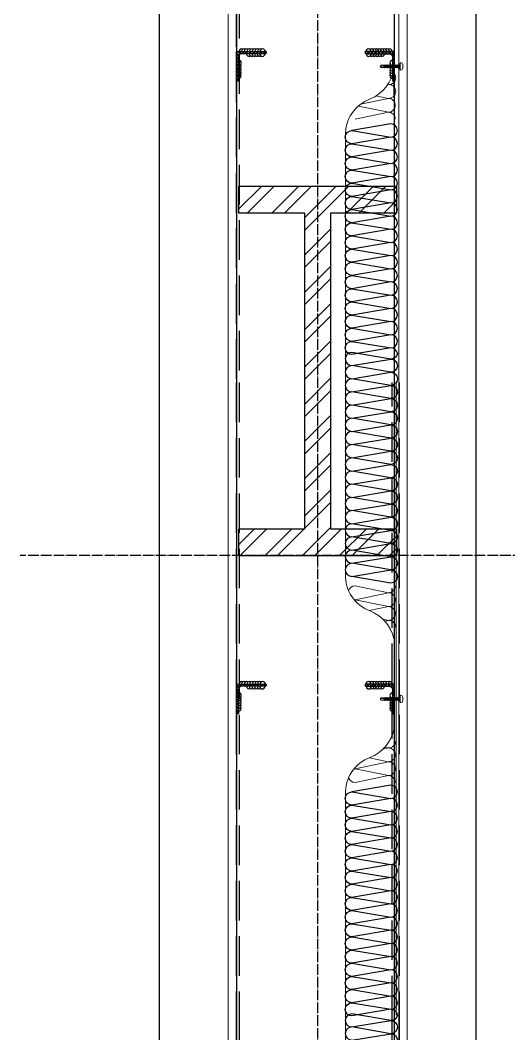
# Model space of a CAD drawing. Extents: x -1899985 to 1774885, y 556286 to 2175695.
# Drawn here: x -946025 to -945098, y 573600 to 575523 of the extents above; entities that cross this region are included whole.
import ezdxf
from ezdxf.xclip import XClip

# ---------------------------------------------------------------- set-up
doc = ezdxf.new("R2010")
doc.units = 0
doc.header["$LTSCALE"] = 10
doc.header["$MEASUREMENT"] = 0
doc.header["$XCLIPFRAME"] = 0
doc.linetypes.add('20剖面图$0$DOTE', pattern=[2.4200000000000004, 2, -0.2, 0.02, -0.2])
doc.linetypes.add('20剖面图$0$ZN-DASH', pattern=[0.35, 0.25, -0.1])
for name, color, linetype in [('20剖面图$0$!ZN1-填充-8', 8, 'Continuous'), ('20剖面图$0$!ZN4-焊缝-8', 8, 'Continuous'), ('20剖面图$0$!ZN5-钢材投影-40', 40, 'Continuous'), ('20剖面图$0$!ZN5-钢材断面-2', 2, 'Continuous'), ('20剖面图$0$!ZN6-虚线-8', 8, '20剖面图$0$ZN-DASH'), ('20剖面图$0$A-AXIS-DOTE', 14, '20剖面图$0$DOTE'), ('20剖面图$0$A-LIN-V', 9, 'Continuous'), ('20剖面图$0$COLUMN', 9, 'Continuous'), ('20剖面图$0$Fill', 8, 'Continuous'), ('20剖面图$0$建-墙-填充', 8, 'Continuous'), ('20剖面图$0$建-柱-钢', 9, 'Continuous'), ('A-LIN-V', 9, 'Continuous')]:
    doc.layers.add(name, color=color, linetype=linetype)
doc.layers.add('20剖面图$0$0_INSULATION', color=252, linetype='Continuous', lineweight=9, transparency=0.2)
doc.layers.add('20剖面图$0$0_SCREW RIVET', color=4, linetype='Continuous', lineweight=15)
doc.layers.add('20剖面图$0$彩钢板', color=6, linetype='Continuous', lineweight=15)

# ---------------------------------------------------------------- blocks, each defined once
blk = doc.blocks.new('20剖面图$0$G$C845E5159')
at = {"layer": '20剖面图$0$COLUMN'}
blk.add_lwpolyline([(300.0000000009313, 699.9999999990687), (300.0000000006985, -11000.00000000093), (-299.9999999993015, -11000.00000000093), (-299.9999999995343, 699.9999999990687), (300.0000000009313, 699.9999999990687)], dxfattribs=at)
blk = doc.blocks.new('20剖面图$0$2342432')
at = {"layer": '20剖面图$0$0_INSULATION'}
for p, q in [((-1752476.222162217, 571392.5077114896), (-1752487.106872022, 571390.2451245631)), ((-1752483.533879833, 571394.0249372249), (-1752476.222162217, 571392.5077114896)), ((-1752512.567488662, 571373.8285616783), (-1752476.217608388, 571366.2857411366)), ((-1752476.217608388, 571366.2857411366), (-1752539.343846043, 571353.1637927708)), ((-1752539.343846043, 571353.1637927708), (-1752476.21305456, 571340.0637707837)), ((-1752476.21305456, 571340.0637707837), (-1752539.339292215, 571326.9418224179)), ((-1752557.82251229, 570885.4520361924), (-1752557.82251229, 571304.499488759)), ((-1752557.82251229, 571298.9105479163), (-1752557.82251229, 570885.4520361924)), ((-1752557.82251229, 570473.2973347078), (-1752557.82251229, 570885.4520361924)), ((-1752539.393938156, 570441.6054666529), (-1752476.263146673, 570428.5054446658)), ((-1752476.263146673, 570428.5054446658), (-1752533.280449516, 570416.653350645)), ((-1752529.075160942, 570413.2432324134), (-1752476.258592844, 570402.2834743129)), ((-1752476.258592844, 570402.2834743129), (-1752499.786543443, 570397.392757483))]:
    blk.add_line(p, q, dxfattribs=at)
for centre, radius, start, end in [((-1752539.406364597, 571444.6588107727), 75.75861058733942, 292.1666433691794, 346.2521164814142), ((-1752485.854372671, 571306.9565950143), 72.01007215283161, 110.2875112846233, 181.9554091079993), ((-1752485.854372671, 570470.8402284525), 72.0100721528292, 178.0445908920007, 249.7124887153767), ((-1752540.959601969, 570332.4043017481), 77.0328910046967, 9.827985264069547, 66.96933935180967)]:
    blk.add_arc(centre, radius, start, end, dxfattribs=at)
at = {"layer": '20剖面图$0$0_INSULATION', "extrusion": (0, 0, -1)}
for centre, major_axis, ratio, start_param, end_param in [((-1752475.473387921, 571405.8577878777), (-8.381229425083259, -10.65084468578086), 0.9607585218752868, 4.082779993727787, 5.653576320523127), ((-1752476.219885302, 571379.396726313), (-0.002276914641104071, 13.11098517646307), 0.98825321593543, 3.22430970811638e-11, 1.570796326826422), ((-1752476.219885302, 571379.396726313), (-0.002276913998807523, 13.11098517644863), 0.9882532159365272, 1.570796326776899, 3.141592653572465), ((-1752539.346122958, 571366.2747779473), (-0.002276913227591154, 13.11098517646332), 0.9882532159332102, 3.141592653512943, 3.269368162938339), ((-1752476.215331474, 571353.1747559601), (-0.002276914641104071, 13.11098517646307), 0.98825321593543, 3.22430970811638e-11, 1.570796326826422), ((-1752539.341569129, 571340.0528075944), (-0.002276913227591154, 13.11098517646332), 0.9882532159332102, 3.141592653512943, 4.40714468953711), ((-1752539.341569129, 571340.0528075944), (-0.002276913227591154, 13.11098517646332), 0.9882532159332102, 6.139661749825465, 6.283185307102736), ((-1752476.215331474, 571353.1747559601), (-0.002276913998807523, 13.11098517644863), 0.9882532159365272, 1.570796326776899, 3.141592653572465), ((-1752476.210777646, 571326.9527856073), (-0.002276914641104071, 13.11098517646307), 0.98825321593543, 3.22430970811638e-11, 1.570796326826422), ((-1752476.265423587, 570441.6164298422), (-0.002276913998807523, 13.11098517644863), 0.9882532159365272, 1.570796326776899, 3.141592653572465), ((-1752476.260869759, 570415.3944594894), (-0.002276914641104071, 13.11098517646307), 0.98825321593543, 3.22430970811638e-11, 1.570796326826422), ((-1752476.260869759, 570415.3944594894), (-0.002276913998807523, 13.11098517644863), 0.9882532159365272, 1.570796326776899, 3.141592653572465), ((-1752475.25631593, 570389.1724891365), (-0.002276913998807523, 13.11098517644863), 0.9882532159365272, 1.570796326776899, 3.141592653572465), ((-1752475.251762102, 570362.9505187835), (-0.002276914641104071, 13.11098517646307), 0.98825321593543, 3.22430970811638e-11, 1.570796326826422), ((-1752475.251762102, 570362.9505187835), (-0.002276913998807523, 13.11098517644863), 0.9882532159365272, 1.570796326776899, 2.416555155843697)]:
    blk.add_ellipse(centre, major_axis=major_axis, ratio=ratio, start_param=start_param, end_param=end_param, dxfattribs=at)
at = {"layer": '20剖面图$0$0_INSULATION', "extrusion": (0, 0, -0.9999999999999998)}
blk.add_ellipse((-1752475.505270505, 570388.9335664853), major_axis=(-8.385376775016718, 10.64778926701664), ratio=0.9607471217953485, start_param=0.6296547296342334, end_param=2.200451056428872, dxfattribs=at)
at = {"layer": '20剖面图$0$Fill'}
for points in [[(-1752459.074004782, 570885.4520361924, 0.385562676401207), (-1752471.513043955, 570896.7190299229), (-1752545.492588243, 570884.0489539708, -1), (-1752545.492588243, 570909.0489539708), (-1752471.513043955, 570896.7190299229, 1), (-1752471.513043955, 570921.7190299229), (-1752545.492588243, 570909.0489539708, -1), (-1752545.492588243, 570934.0489539708), (-1752471.513043955, 570921.7190299229, 1), (-1752471.513043955, 570946.7190299229), (-1752545.492588243, 570934.0489539708, -1), (-1752545.492588243, 570959.0489539708), (-1752471.513043955, 570946.7190299229, 1), (-1752471.513043955, 570971.7190299229), (-1752545.492588243, 570959.0489539708, -1), (-1752545.492588243, 570984.0489539708), (-1752471.513043955, 570971.7190299229, 1), (-1752471.513043955, 570996.7190299229), (-1752545.492588243, 570984.0489539708, -1), (-1752545.492588243, 571009.0489539708), (-1752471.513043955, 570996.7190299229, 1), (-1752471.513043955, 571021.7190299229), (-1752545.492588243, 571009.0489539708, -1), (-1752545.492588243, 571034.0489539708), (-1752471.513043955, 571021.7190299229, 1), (-1752471.513043955, 571046.7190299229), (-1752545.492588243, 571034.0489539708, -1), (-1752545.492588243, 571059.0489539708), (-1752471.513043955, 571046.7190299229, 1), (-1752471.513043955, 571071.7190299229), (-1752545.492588243, 571059.0489539708, -1), (-1752545.492588243, 571084.0489539708), (-1752471.513043955, 571071.7190299229, 1), (-1752471.513043955, 571096.7190299229), (-1752545.492588243, 571084.0489539708, -1), (-1752545.492588243, 571109.0489539708), (-1752471.513043955, 571096.7190299229, 1), (-1752471.513043955, 571121.7190299229), (-1752545.492588243, 571109.0489539708, -1), (-1752545.492588243, 571134.0489539708), (-1752471.513043955, 571121.7190299229, 1), (-1752471.513043955, 571146.7190299229), (-1752545.492588243, 571134.0489539708, -1), (-1752545.492588243, 571159.0489539708), (-1752471.513043955, 571146.7190299229, 1), (-1752471.513043955, 571171.7190299229), (-1752545.492588243, 571159.0489539708, -1), (-1752545.492588243, 571184.0489539708), (-1752471.513043955, 571171.7190299229, 1), (-1752471.513043955, 571196.7190299229), (-1752545.492588243, 571184.0489539708, -1), (-1752545.492588243, 571209.0489539708), (-1752471.513043955, 571196.7190299229, 1), (-1752471.513043955, 571221.7190299229), (-1752545.492588243, 571209.0489539708, -1), (-1752545.492588243, 571234.0489539708), (-1752471.513043955, 571221.7190299229, 1), (-1752471.513043955, 571246.7190299229), (-1752545.492588243, 571234.0489539708, -1), (-1752545.492588243, 571259.0489539708), (-1752471.513043955, 571246.7190299229, 1), (-1752471.513043955, 571271.7190299229), (-1752545.492588243, 571259.0489539708, -1), (-1752545.492588243, 571284.0489539708), (-1752471.513043955, 571271.7190299229, 1), (-1752471.513043955, 571296.7190299229), (-1752545.492588243, 571284.0489539708, -1), (-1752545.492588243, 571309.0489539708), (-1752471.513043955, 571296.7190299229, 1), (-1752471.513043955, 571321.7190299229), (-1752545.492588243, 571309.0489539708)], [(-1752459.273168057, 570885.4520361924, -0.3555469555555305), (-1752471.513043955, 570875.4888527013), (-1752545.492588243, 570888.1589286533, 1), (-1752545.492588243, 570863.1589286533), (-1752471.513043955, 570875.4888527013, -1), (-1752471.513043955, 570850.4888527013), (-1752545.492588243, 570863.1589286533, 1), (-1752545.492588243, 570838.1589286533), (-1752471.513043955, 570850.4888527013, -1), (-1752471.513043955, 570825.4888527013), (-1752545.492588243, 570838.1589286533, 1), (-1752545.492588243, 570813.1589286533), (-1752471.513043955, 570825.4888527013, -1), (-1752471.513043955, 570800.4888527013), (-1752545.492588243, 570813.1589286533, 1), (-1752545.492588243, 570788.1589286533), (-1752471.513043955, 570800.4888527013, -1), (-1752471.513043955, 570775.4888527013), (-1752545.492588243, 570788.1589286533, 1), (-1752545.492588243, 570763.1589286533), (-1752471.513043955, 570775.4888527013, -1), (-1752471.513043955, 570750.4888527013), (-1752545.492588243, 570763.1589286533, 1), (-1752545.492588243, 570738.1589286533), (-1752471.513043955, 570750.4888527013, -1), (-1752471.513043955, 570725.4888527013), (-1752545.492588243, 570738.1589286533, 1), (-1752545.492588243, 570713.1589286533), (-1752471.513043955, 570725.4888527013, -1), (-1752471.513043955, 570700.4888527013), (-1752545.492588243, 570713.1589286533, 1), (-1752545.492588243, 570688.1589286533), (-1752471.513043955, 570700.4888527013, -1), (-1752471.513043955, 570675.4888527013), (-1752545.492588243, 570688.1589286533, 1), (-1752545.492588243, 570663.1589286533), (-1752471.513043955, 570675.4888527013, -1), (-1752471.513043955, 570650.4888527013), (-1752545.492588243, 570663.1589286533, 1), (-1752545.492588243, 570638.1589286533), (-1752471.513043955, 570650.4888527013, -1), (-1752471.513043955, 570625.4888527013), (-1752545.492588243, 570638.1589286533, 1), (-1752545.492588243, 570613.1589286533), (-1752471.513043955, 570625.4888527013, -1), (-1752471.513043955, 570600.4888527013), (-1752545.492588243, 570613.1589286533, 1), (-1752545.492588243, 570588.1589286533), (-1752471.513043955, 570600.4888527013, -1), (-1752471.513043955, 570575.4888527013), (-1752545.492588243, 570588.1589286533, 1), (-1752545.492588243, 570563.1589286533), (-1752471.513043955, 570575.4888527013, -1), (-1752471.513043955, 570550.4888527013), (-1752545.492588243, 570563.1589286533, 1), (-1752545.492588243, 570538.1589286533), (-1752471.513043955, 570550.4888527013, -1), (-1752471.513043955, 570525.4888527013), (-1752545.492588243, 570538.1589286533, 1), (-1752545.492588243, 570513.1589286533), (-1752471.513043955, 570525.4888527013, -1), (-1752471.513043955, 570500.4888527013), (-1752545.492588243, 570513.1589286533, 1), (-1752545.492588243, 570488.1589286533), (-1752471.513043955, 570500.4888527013, -1), (-1752471.513043955, 570475.4888527013), (-1752545.492588243, 570488.1589286533, 1), (-1752545.492588243, 570463.1589286533), (-1752471.513043955, 570475.4888527013, -1), (-1752471.513043955, 570450.4888527013), (-1752545.492588243, 570463.1589286533)]]:
    blk.add_lwpolyline(points, format="xyb", dxfattribs=at)
blk = doc.blocks.new('20剖面图$0$ZN-角钢56X56X4')
at = {"layer": '20剖面图$0$!ZN1-填充-8'}
h = blk.add_hatch(dxfattribs=at)
h.set_pattern_fill('ANSI32', color=256, scale=0.5, style=0)
h.set_pattern_definition([(45, (0, 0), (-3.367596045400933, 3.367596045400933), []), (45, (2.245065, 0), (-3.367596045400933, 3.367596045400933), [])])
edge = h.paths.add_edge_path()
edge.add_line((0, 0), (-1.243449787580175e-14, 56))
edge.add_line((0, 56), (2.66666666666606, 56))
edge.add_arc((2.666666666665151, 54.66666666666515), 1.333333333334849, 359.99999999996095, 449.99999999996095, ccw=False)
edge.add_line((4, 54.66666666666424), (4.00000000000001, 10))
edge.add_arc((10, 10), 6, 180, 270)
edge.add_line((10, 4), (54.66666666666606, 4.00000000000001))
edge.add_arc((54.66666666666515, 2.666666666665151), 1.333333333334849, 359.99999999996095, 449.99999999996095, ccw=False)
edge.add_line((56, 2.666666666664241), (56, 0))
edge.add_line((56, 0), (0, -1.243449787580175e-14))
at = {"layer": '20剖面图$0$!ZN5-钢材断面-2'}
blk.add_lwpolyline([(0, 0), (0, 56), (2.66666666666606, 56, -0.4142135623730951), (4, 54.66666666666424), (4, 10, 0.4142135623730951), (10, 4), (54.66666666666606, 4, -0.4142135623730951), (56, 2.666666666664241), (56, 0), (0, 0)], format="xyb", dxfattribs=at)
blk = doc.blocks.new('20剖面图$0$G$CBF9D2CED')
at = {"layer": '20剖面图$0$建-墙-填充'}
h = blk.add_hatch(dxfattribs=at)
h.set_pattern_fill('金属', color=256, scale=20, style=0)
h.set_pattern_definition([(45, (0, 0), (-35.35533905932738, 35.35533905932738), []), (45, (23.570226, 0), (-35.35533905932738, 35.35533905932738), [])])
h.paths.add_polyline_path([(-150.0000014852267, 2.117594704031944e-07), (-150.0000014852267, -49.99999992363155), (-25, -50), (-24.99999997392297, -649.9999995322432), (-150.0000006088521, -649.9999998990679), (-150.0000004386529, -700.0000004129251), (150.000001758337, -700.0000000594882), (150.0000015965197, -650.0000006910414), (24.99999989033677, -650.0000002298038), (25, -50), (149.9999985147733, -49.99999992363155), (149.9999985147733, 7.636845111846924e-08)])
at = {"layer": '20剖面图$0$建-柱-钢'}
for p, q in [((-150.0000014852267, 2.117594704031944e-07), (-150.0000014852267, -49.99999992363155)), ((149.9999985147733, 7.636845111846924e-08), (-150.0000014852267, 2.117594704031944e-07)), ((149.9999985147733, -49.99999992363155), (149.9999985147733, 7.636845111846924e-08)), ((-150.0000014852267, -49.99999992363155), (-25, -50)), ((-25, -50), (-24.99999997392297, -649.9999995322432)), ((24.99999989033677, -650.0000002298038), (25, -50)), ((25, -50), (149.9999985147733, -49.99999992363155)), ((-24.99999997392297, -649.9999995322432), (-150.0000006088521, -649.9999998990679)), ((-150.0000006088521, -649.9999998990679), (-150.0000004386529, -700.0000004129251)), ((150.0000015965197, -650.0000006910414), (24.99999989033677, -650.0000002298038)), ((150.000001758337, -700.0000000594882), (150.0000015965197, -650.0000006910414)), ((-150.0000004386529, -700.0000004129251), (150.000001758337, -700.0000000594882))]:
    blk.add_line(p, q, dxfattribs=at)
blk = doc.blocks.new('20剖面图')
at = {"layer": '20剖面图$0$!ZN4-焊缝-8', "color": 8, "ltscale": 20}
for centre, radius, start, end in [((-945604.5746633918, 575463.4520262551), 4.999999999990565, 60.00000000011997, 180), ((-945599.5746633918, 575463.4520262551), 4.999999999990565, 60.00000000011997, 180), ((-945599.5746633918, 575463.4520262551), 4.999999999985448, 119.99999999988, 180), ((-945594.5746633918, 575463.4520262551), 4.999999999990565, 60.00000000011997, 180), ((-945594.5746633918, 575463.4520262551), 4.999999999985448, 119.99999999988, 180), ((-945589.5746633918, 575463.4520262551), 4.999999999990565, 60.00000000011997, 180), ((-945589.5746633918, 575463.4520262551), 4.999999999985448, 119.99999999988, 180), ((-945584.5746633918, 575463.4520262551), 4.999999999990565, 60.00000000011997, 180), ((-945584.5746633918, 575463.4520262551), 4.999999999985448, 119.99999999988, 180), ((-945579.5746633918, 575463.4520262551), 4.999999999990565, 60.00000000011997, 180), ((-945579.5746633918, 575463.4520262551), 4.999999999985448, 119.99999999988, 180), ((-945574.5746633918, 575463.4520262551), 4.999999999990565, 60.00000000011997, 180), ((-945574.5746633918, 575463.4520262551), 4.999999999985448, 119.99999999988, 180), ((-945569.5746633918, 575463.4520262551), 4.999999999990565, 60.00000000011997, 180), ((-945569.5746633918, 575463.4520262551), 5, 119.99999999988, 180), ((-945564.5746633918, 575463.4520262551), 5, 0, 180), ((-945564.5746633918, 575463.4520262551), 5, 119.99999999988, 180), ((-945363.921015847, 575463.4520262551), 5, 0, 180), ((-945358.921015847, 575463.4520262551), 4.999999999990565, 0, 119.99999999988), ((-945363.921015847, 575463.4520262551), 5, 0, 60.00000000011997), ((-945353.921015847, 575463.4520262551), 4.999999999990565, 0, 119.99999999988), ((-945358.921015847, 575463.4520262551), 5, 0, 60.00000000011997), ((-945348.921015847, 575463.4520262551), 4.999999999990565, 0, 119.99999999988), ((-945353.921015847, 575463.4520262551), 4.999999999985448, 0, 60.00000000011997), ((-945343.921015847, 575463.4520262551), 4.999999999990565, 0, 119.99999999988), ((-945348.921015847, 575463.4520262551), 4.999999999985448, 0, 60.00000000011997), ((-945338.921015847, 575463.4520262551), 4.999999999990565, 0, 119.99999999988), ((-945343.921015847, 575463.4520262551), 4.999999999985448, 0, 60.00000000011997), ((-945333.921015847, 575463.4520262551), 4.999999999990565, 0, 119.99999999988), ((-945338.921015847, 575463.4520262551), 4.999999999985448, 0, 60.00000000011997), ((-945328.921015847, 575463.4520262551), 4.999999999990565, 0, 119.99999999988), ((-945333.921015847, 575463.4520262551), 4.999999999985448, 0, 60.00000000011997), ((-945323.921015847, 575463.4520262551), 4.999999999990565, 0, 119.99999999988), ((-945328.921015847, 575463.4520262551), 4.999999999985448, 0, 60.00000000011997), ((-945590.166750265, 575459.4520262551), 4.999999999990565, 180, 299.9999999998801), ((-945585.166750265, 575459.4520262551), 4.999999999990565, 180, 299.9999999998801), ((-945585.166750265, 575459.4520262551), 5, 180, 240.0000000001199), ((-945580.166750265, 575459.4520262551), 4.999999999990565, 180, 299.9999999998801), ((-945580.166750265, 575459.4520262551), 5, 180, 240.0000000001199), ((-945575.166750265, 575459.4520262551), 4.999999999990565, 180, 299.9999999998801), ((-945575.166750265, 575459.4520262551), 5, 180, 240.0000000001199), ((-945570.166750265, 575459.4520262551), 4.999999999990565, 180, 299.9999999998801), ((-945570.166750265, 575459.4520262551), 5, 180, 240.0000000001199), ((-945565.166750265, 575459.4520262551), 5, 180, 0), ((-945565.166750265, 575459.4520262551), 5, 180, 240.0000000001199), ((-945363.3289289738, 575459.4520262551), 5, 180, 0), ((-945363.3289289738, 575459.4520262551), 5, 299.9999999998801, 0), ((-945358.3289289738, 575459.4520262551), 4.999999999990565, 240.0000000001199, 0), ((-945358.3289289738, 575459.4520262551), 5, 299.9999999998801, 0), ((-945353.3289289738, 575459.4520262551), 4.999999999990565, 240.0000000001199, 0), ((-945353.3289289738, 575459.4520262551), 5, 299.9999999998801, 0), ((-945348.3289289738, 575459.4520262551), 4.999999999990565, 240.0000000001199, 0), ((-945348.3289289738, 575459.4520262551), 5, 299.9999999998801, 0), ((-945343.3289289738, 575459.4520262551), 4.999999999990565, 240.0000000001199, 0), ((-945343.3289289738, 575459.4520262551), 5, 299.9999999998801, 0), ((-945338.3289289738, 575459.4520262551), 4.999999999990565, 240.0000000001199, 0), ((-945610.2478396194, 575442.2567130857), 5, 270, 90), ((-945610.2478396194, 575442.2567130857), 4.999999999985448, 270, 330.0000000009755), ((-945610.2478396194, 575437.2567130857), 4.999999999990565, 270, 29.99999999902446), ((-945610.2478396194, 575437.2567130857), 4.999999999985448, 270, 330.0000000009755), ((-945610.2478396194, 575432.2567130857), 4.999999999990565, 270, 29.99999999902446), ((-945610.2478396194, 575432.2567130857), 4.999999999985448, 270, 330.0000000009755), ((-945610.2478396194, 575427.2567130857), 4.999999999990565, 270, 29.99999999902446), ((-945318.2478396194, 575442.2567130857), 5, 90, 270), ((-945318.2478396194, 575437.2567130857), 4.999999999990565, 150.0000000009755, 270), ((-945318.2478396194, 575432.2567130857), 4.999999999990565, 150.0000000009755, 270), ((-945318.2478396194, 575427.2567130857), 4.999999999990565, 150.0000000009755, 270), ((-945318.2478396194, 575442.2567130857), 4.999999999985448, 209.9999999990245, 270), ((-945318.2478396194, 575437.2567130857), 4.999999999985448, 209.9999999990245, 270), ((-945318.2478396194, 575432.2567130857), 4.999999999985448, 209.9999999990245, 270), ((-945610.2478396194, 575427.2567130857), 4.999999999985448, 270, 330.0000000009755), ((-945610.2478396194, 575422.2567130857), 4.999999999990565, 270, 29.99999999902446), ((-945610.2478396194, 575422.2567130857), 4.999999999985448, 270, 330.0000000009755), ((-945610.2478396194, 575417.2567130857), 4.999999999990565, 270, 29.99999999902446), ((-945318.2478396194, 575422.2567130857), 4.999999999990565, 150.0000000009755, 270), ((-945318.2478396194, 575417.2567130857), 4.999999999990565, 150.0000000009755, 270), ((-945318.2478396194, 575427.2567130857), 4.999999999985448, 209.9999999990245, 270), ((-945318.2478396194, 575422.2567130857), 4.999999999985448, 209.9999999990245, 270), ((-945604.5746633918, 574263.4520262551), 4.999999999990565, 60.00000000011997, 180), ((-945599.5746633918, 574263.4520262551), 4.999999999990565, 60.00000000011997, 180), ((-945599.5746633918, 574263.4520262551), 4.999999999985448, 119.99999999988, 180), ((-945594.5746633918, 574263.4520262551), 4.999999999990565, 60.00000000011997, 180), ((-945594.5746633918, 574263.4520262551), 4.999999999985448, 119.99999999988, 180), ((-945590.166750265, 574259.4520262551), 4.999999999990565, 180, 299.9999999998801), ((-945589.5746633918, 574263.4520262551), 4.999999999990565, 60.00000000011997, 180), ((-945589.5746633918, 574263.4520262551), 4.999999999985448, 119.99999999988, 180), ((-945585.166750265, 574259.4520262551), 4.999999999990565, 180, 299.9999999998801), ((-945585.166750265, 574259.4520262551), 5, 180, 240.0000000001199), ((-945584.5746633918, 574263.4520262551), 4.999999999990565, 60.00000000011997, 180), ((-945584.5746633918, 574263.4520262551), 4.999999999985448, 119.99999999988, 180), ((-945580.166750265, 574259.4520262551), 4.999999999990565, 180, 299.9999999998801), ((-945580.166750265, 574259.4520262551), 5, 180, 240.0000000001199), ((-945579.5746633918, 574263.4520262551), 4.999999999990565, 60.00000000011997, 180), ((-945579.5746633918, 574263.4520262551), 4.999999999985448, 119.99999999988, 180), ((-945575.166750265, 574259.4520262551), 4.999999999990565, 180, 299.9999999998801), ((-945575.166750265, 574259.4520262551), 5, 180, 240.0000000001199), ((-945574.5746633918, 574263.4520262551), 4.999999999990565, 60.00000000011997, 180), ((-945574.5746633918, 574263.4520262551), 4.999999999985448, 119.99999999988, 180), ((-945570.166750265, 574259.4520262551), 4.999999999990565, 180, 299.9999999998801), ((-945570.166750265, 574259.4520262551), 5, 180, 240.0000000001199), ((-945569.5746633918, 574263.4520262551), 4.999999999990565, 60.00000000011997, 180), ((-945569.5746633918, 574263.4520262551), 5, 119.99999999988, 180), ((-945565.166750265, 574259.4520262551), 5, 180, 0), ((-945565.166750265, 574259.4520262551), 5, 180, 240.0000000001199), ((-945564.5746633918, 574263.4520262551), 5, 0, 180), ((-945564.5746633918, 574263.4520262551), 5, 119.99999999988, 180), ((-945363.921015847, 574263.4520262551), 5, 0, 180), ((-945363.3289289738, 574259.4520262551), 5, 180, 0), ((-945358.921015847, 574263.4520262551), 4.999999999990565, 0, 119.99999999988), ((-945363.921015847, 574263.4520262551), 5, 0, 60.00000000011997), ((-945363.3289289738, 574259.4520262551), 5, 299.9999999998801, 0), ((-945358.3289289738, 574259.4520262551), 4.999999999990565, 240.0000000001199, 0), ((-945353.921015847, 574263.4520262551), 4.999999999990565, 0, 119.99999999988), ((-945358.921015847, 574263.4520262551), 5, 0, 60.00000000011997), ((-945358.3289289738, 574259.4520262551), 5, 299.9999999998801, 0), ((-945353.3289289738, 574259.4520262551), 4.999999999990565, 240.0000000001199, 0), ((-945348.921015847, 574263.4520262551), 4.999999999990565, 0, 119.99999999988), ((-945353.921015847, 574263.4520262551), 4.999999999985448, 0, 60.00000000011997), ((-945353.3289289738, 574259.4520262551), 5, 299.9999999998801, 0), ((-945348.3289289738, 574259.4520262551), 4.999999999990565, 240.0000000001199, 0), ((-945343.921015847, 574263.4520262551), 4.999999999990565, 0, 119.99999999988), ((-945348.921015847, 574263.4520262551), 4.999999999985448, 0, 60.00000000011997), ((-945348.3289289738, 574259.4520262551), 5, 299.9999999998801, 0), ((-945343.3289289738, 574259.4520262551), 4.999999999990565, 240.0000000001199, 0), ((-945338.921015847, 574263.4520262551), 4.999999999990565, 0, 119.99999999988), ((-945343.921015847, 574263.4520262551), 4.999999999985448, 0, 60.00000000011997), ((-945343.3289289738, 574259.4520262551), 5, 299.9999999998801, 0), ((-945338.3289289738, 574259.4520262551), 4.999999999990565, 240.0000000001199, 0), ((-945333.921015847, 574263.4520262551), 4.999999999990565, 0, 119.99999999988), ((-945338.921015847, 574263.4520262551), 4.999999999985448, 0, 60.00000000011997), ((-945328.921015847, 574263.4520262551), 4.999999999990565, 0, 119.99999999988), ((-945333.921015847, 574263.4520262551), 4.999999999985448, 0, 60.00000000011997), ((-945323.921015847, 574263.4520262551), 4.999999999990565, 0, 119.99999999988), ((-945328.921015847, 574263.4520262551), 4.999999999985448, 0, 60.00000000011997), ((-945610.2478396194, 574242.2567130857), 5, 270, 90), ((-945610.2478396194, 574242.2567130857), 4.999999999985448, 270, 330.0000000009755), ((-945610.2478396194, 574237.2567130857), 4.999999999990565, 270, 29.99999999902446), ((-945318.2478396194, 574242.2567130857), 5, 90, 270), ((-945318.2478396194, 574237.2567130857), 4.999999999990565, 150.0000000009755, 270), ((-945318.2478396194, 574242.2567130857), 4.999999999985448, 209.9999999990245, 270), ((-945610.2478396194, 574237.2567130857), 4.999999999985448, 270, 330.0000000009755), ((-945610.2478396194, 574232.2567130857), 4.999999999990565, 270, 29.99999999902446), ((-945610.2478396194, 574232.2567130857), 4.999999999985448, 270, 330.0000000009755), ((-945610.2478396194, 574227.2567130857), 4.999999999990565, 270, 29.99999999902446), ((-945610.2478396194, 574227.2567130857), 4.999999999985448, 270, 330.0000000009755), ((-945610.2478396194, 574222.2567130857), 4.999999999990565, 270, 29.99999999902446), ((-945610.2478396194, 574222.2567130857), 4.999999999985448, 270, 330.0000000009755), ((-945610.2478396194, 574217.2567130857), 4.999999999990565, 270, 29.99999999902446), ((-945318.2478396194, 574232.2567130857), 4.999999999990565, 150.0000000009755, 270), ((-945318.2478396194, 574227.2567130857), 4.999999999990565, 150.0000000009755, 270), ((-945318.2478396194, 574222.2567130857), 4.999999999990565, 150.0000000009755, 270), ((-945318.2478396194, 574217.2567130857), 4.999999999990565, 150.0000000009755, 270), ((-945318.2478396194, 574237.2567130857), 4.999999999985448, 209.9999999990245, 270), ((-945318.2478396194, 574232.2567130857), 4.999999999985448, 209.9999999990245, 270), ((-945318.2478396194, 574227.2567130857), 4.999999999985448, 209.9999999990245, 270), ((-945318.2478396194, 574222.2567130857), 4.999999999985448, 209.9999999990245, 270)]:
    blk.add_arc(centre, radius, start, end, dxfattribs=at)
at = {"layer": '20剖面图$0$!ZN5-钢材投影-40'}
for p, q in [((-945614.2478371909, 577964.4703352936), (-945614.2478396222, 574835.4520262551)), ((-945314.247839622, 574835.4520262551), (-945314.2478372115, 577937.8994115931)), ((-945614.2478396192, 574835.4520262551), (-945614.2478396199, 573635.4520262551)), ((-945314.2478396199, 573635.4520262551), (-945314.2478396192, 574835.4520262551)), ((-945614.2478396192, 573635.4520262551), (-945614.2478396196, 573039.4520262551)), ((-945314.2478396194, 573039.4520262551), (-945314.2478396192, 573635.4520262551))]:
    blk.add_line(p, q, dxfattribs=at)
at = {"layer": '20剖面图$0$!ZN6-虚线-8', "ltscale": 30}
for p, q in [((-945609.2478371798, 577978.5626079733), (-945609.247839622, 574835.4520262551)), ((-945614.8478371917, 577962.7792625732), (-945614.8478396193, 574835.4520262551)), ((-945614.8478396193, 574835.4520262551), (-945614.8478396193, 573635.4520262551)), ((-945609.2478396192, 574835.4520262551), (-945609.2478396199, 573635.4520262551)), ((-945319.2478396199, 573635.4520262551), (-945319.2478396192, 574835.4520262551)), ((-945305.6478396193, 574835.4520262551), (-945305.6478396193, 573635.4520262551)), ((-945614.8478396193, 573635.4520262551), (-945614.8478396193, 573007.4520262551)), ((-945609.2478396192, 573635.4520262551), (-945609.2478396196, 573039.4520262551)), ((-945319.2478396194, 573039.4520262551), (-945319.2478396192, 573635.4520262551)), ((-945305.6478396193, 573635.4520262551), (-945305.6478396193, 573008.370441806))]:
    blk.add_line(p, q, dxfattribs=at)
at = {"layer": '20剖面图$0$0_INSULATION'}
for p, q in [((-945315.6663320754, 575376.6547661781), (-945314.9053542165, 575495.5530965714)), ((-945311.6706704935, 574835.4520262551), (-945311.6706704935, 573635.4520262551)), ((-945315.6663320754, 574176.6547661781), (-945314.9053542165, 574295.5530965714))]:
    blk.add_line(p, q, dxfattribs=at)
at = {"layer": '20剖面图$0$0_SCREW RIVET'}
for p, q in [((-945341.6478396193, 575435.4520262551), (-945339.8467423553, 575437.7027338131)), ((-945339.8483705474, 575433.2020262551), (-945341.6478396193, 575435.4520262551)), ((-945334.8369660724, 575433.2020262551), (-945339.8483705474, 575433.2020262551)), ((-945334.442614574, 575437.7020262551), (-945339.8473085687, 575437.7020262551)), ((-945332.6286321734, 575433.2020262978), (-945334.3350498297, 575433.202026255)), ((-945332.2342806747, 575437.7020262978), (-945333.940698331, 575437.702026255)), ((-945330.420298984, 575433.2020252369), (-945332.1267160324, 575433.202025135)), ((-945330.0259474856, 575437.7020252369), (-945331.7323645337, 575437.702025135)), ((-945328.2119656929, 575433.2020253387), (-945329.9183827413, 575433.2020252369)), ((-945327.8176141942, 575437.7020253387), (-945329.5240312426, 575437.7020252369)), ((-945326.0036324018, 575433.2020254405), (-945327.7100494502, 575433.2020253387)), ((-945325.6092809031, 575437.7020254405), (-945327.3156979515, 575437.7020253387)), ((-945323.7952991107, 575433.2020255423), (-945325.5017161588, 575433.2020254405)), ((-945323.400947612, 575437.7020255423), (-945325.1073646604, 575437.7020254405)), ((-945321.5869658194, 575433.2020256441), (-945323.2933828677, 575433.2020255423)), ((-945321.1926143209, 575437.7020256441), (-945322.899031369, 575437.7020255423)), ((-945319.3786325282, 575433.2020257459), (-945321.0850495766, 575433.2020256441)), ((-945318.9842810298, 575437.7020257459), (-945320.6906980779, 575437.7020256441)), ((-945317.1702992371, 575433.2020258477), (-945318.8767162855, 575433.2020257459)), ((-945316.7759477384, 575437.7020258477), (-945318.4823647868, 575437.7020257459)), ((-945314.961965946, 575433.2020259496), (-945316.6683829944, 575433.2020258477)), ((-945314.5676144473, 575437.7020259496), (-945316.2740314957, 575437.7020258477)), ((-945312.7536326549, 575433.2020260514), (-945314.460049703, 575433.2020259496)), ((-945312.3592811562, 575437.7020260514), (-945314.0656982046, 575437.7020259496)), ((-945310.5452993638, 575433.2020261532), (-945312.2517164119, 575433.2020260514)), ((-945310.1509478651, 575437.7020261532), (-945311.8573649132, 575437.7020260514)), ((-945308.3369660724, 575433.2020262551), (-945310.0433831208, 575433.2020261532)), ((-945307.942614574, 575437.702026255), (-945309.6490316221, 575437.7020261532)), ((-945305.6478396193, 575433.2020262551), (-945307.8350498297, 575433.202026255)), ((-945305.6478396193, 575437.7020262551), (-945307.440698331, 575437.702026255)), ((-945341.6478396193, 574235.4520262551), (-945339.8467423553, 574237.7027338131)), ((-945334.442614574, 574237.7020262551), (-945339.8473085687, 574237.7020262551)), ((-945332.2342806747, 574237.7020262978), (-945333.940698331, 574237.702026255)), ((-945330.0259474856, 574237.7020252369), (-945331.7323645337, 574237.702025135)), ((-945327.8176141942, 574237.7020253387), (-945329.5240312426, 574237.7020252369)), ((-945325.6092809031, 574237.7020254405), (-945327.3156979515, 574237.7020253387)), ((-945323.400947612, 574237.7020255423), (-945325.1073646604, 574237.7020254405)), ((-945321.1926143209, 574237.7020256441), (-945322.899031369, 574237.7020255423)), ((-945318.9842810298, 574237.7020257459), (-945320.6906980779, 574237.7020256441)), ((-945316.7759477384, 574237.7020258477), (-945318.4823647868, 574237.7020257459)), ((-945314.5676144473, 574237.7020259496), (-945316.2740314957, 574237.7020258477)), ((-945312.3592811562, 574237.7020260514), (-945314.0656982046, 574237.7020259496)), ((-945310.1509478651, 574237.7020261532), (-945311.8573649132, 574237.7020260514)), ((-945307.942614574, 574237.702026255), (-945309.6490316221, 574237.7020261532)), ((-945305.6478396193, 574237.7020262551), (-945307.440698331, 574237.702026255)), ((-945339.8483705474, 574233.2020262551), (-945341.6478396193, 574235.4520262551)), ((-945334.8369660724, 574233.2020262551), (-945339.8483705474, 574233.2020262551)), ((-945332.6286321734, 574233.2020262978), (-945334.3350498297, 574233.202026255)), ((-945330.420298984, 574233.2020252369), (-945332.1267160324, 574233.202025135)), ((-945328.2119656929, 574233.2020253387), (-945329.9183827413, 574233.2020252369)), ((-945326.0036324018, 574233.2020254405), (-945327.7100494502, 574233.2020253387)), ((-945323.7952991107, 574233.2020255423), (-945325.5017161588, 574233.2020254405)), ((-945321.5869658194, 574233.2020256441), (-945323.2933828677, 574233.2020255423)), ((-945319.3786325282, 574233.2020257459), (-945321.0850495766, 574233.2020256441)), ((-945317.1702992371, 574233.2020258477), (-945318.8767162855, 574233.2020257459)), ((-945314.961965946, 574233.2020259496), (-945316.6683829944, 574233.2020258477)), ((-945312.7536326549, 574233.2020260514), (-945314.460049703, 574233.2020259496)), ((-945310.5452993638, 574233.2020261532), (-945312.2517164119, 574233.2020260514)), ((-945308.3369660724, 574233.2020262551), (-945310.0433831208, 574233.2020261532)), ((-945305.6478396193, 574233.2020262551), (-945307.8350498297, 574233.202026255))]:
    blk.add_line(p, q, dxfattribs=at)
for points in [[(-945341.6478396193, 575435.4520262551), (-945333.0220147194, 575436.79598011), (-945334.4562854546, 575437.4340293373), (-945334.4907650761, 575437.404648084), (-945334.9537351814, 575437.7022598453)], [(-945334.0339147949, 575436.6383201733), (-945334.3350498297, 575433.202026255), (-945334.6298247844, 575432.7020262551), (-945334.8369660724, 575433.2020262551), (-945334.5427789863, 575436.5590361628)], [(-945333.9826484721, 575437.2233273385), (-945333.940698331, 575437.702026255), (-945334.1478396193, 575438.2020262551), (-945334.442614574, 575437.7020262551), (-945334.466892191, 575437.4249909781)], [(-945341.6478396193, 574235.4520262551), (-945333.0220147194, 574236.79598011), (-945334.4562854546, 574237.4340293373), (-945334.4907650761, 574237.404648084), (-945334.9537351814, 574237.7022598453)], [(-945333.9826484721, 574237.2233273385), (-945333.940698331, 574237.702026255), (-945334.1478396193, 574238.2020262551), (-945334.442614574, 574237.7020262551), (-945334.466892191, 574237.4249909781)], [(-945334.0339147949, 574236.6383201733), (-945334.3350498297, 574233.202026255), (-945334.6298247844, 574232.7020262551), (-945334.8369660724, 574233.2020262551), (-945334.5427789863, 574236.5590361628)]]:
    blk.add_lwpolyline(points, dxfattribs=at)
for points in [[(-945332.6286322752, 575433.202025135), (-945332.2342807767, 575437.702025135), (-945331.939505822, 575438.202025135), (-945331.7323645337, 575437.702025135), (-945332.1267160324, 575433.202025135), (-945332.4214909871, 575432.702025135)], [(-945330.420298984, 575433.2020252369), (-945330.0259474856, 575437.7020252369), (-945329.7311725309, 575438.2020252369), (-945329.5240312426, 575437.7020252369), (-945329.9183827413, 575433.2020252369), (-945330.2131576957, 575432.7020252369)], [(-945328.2119656929, 575433.2020253387), (-945327.8176141942, 575437.7020253387), (-945327.5228392398, 575438.2020253387), (-945327.3156979515, 575437.7020253387), (-945327.7100494502, 575433.2020253387), (-945328.0048244046, 575432.7020253387)], [(-945326.0036324018, 575433.2020254405), (-945325.6092809031, 575437.7020254405), (-945325.3145059485, 575438.2020254405), (-945325.1073646604, 575437.7020254405), (-945325.5017161588, 575433.2020254405), (-945325.7964911135, 575432.7020254405)], [(-945323.7952991107, 575433.2020255424), (-945323.400947612, 575437.7020255423), (-945323.1061726573, 575438.2020255423), (-945322.899031369, 575437.7020255423), (-945323.2933828677, 575433.2020255423), (-945323.5881578224, 575432.7020255423)], [(-945321.5869658194, 575433.2020256441), (-945321.1926143209, 575437.7020256441), (-945320.8978393662, 575438.2020256441), (-945320.6906980779, 575437.7020256441), (-945321.0850495766, 575433.2020256441), (-945321.3798245313, 575432.7020256441)], [(-945319.3786325282, 575433.202025746), (-945318.9842810298, 575437.7020257459), (-945318.6895060751, 575438.2020257459), (-945318.4823647868, 575437.7020257459), (-945318.8767162855, 575433.2020257459), (-945319.1714912402, 575432.7020257459)], [(-945317.1702992371, 575433.2020258477), (-945316.7759477384, 575437.7020258477), (-945316.481172784, 575438.2020258477), (-945316.2740314957, 575437.7020258477), (-945316.6683829944, 575433.2020258477), (-945316.9631579488, 575432.7020258477)], [(-945314.961965946, 575433.2020259496), (-945314.5676144473, 575437.7020259496), (-945314.2728394927, 575438.2020259496), (-945314.0656982046, 575437.7020259496), (-945314.460049703, 575433.2020259496), (-945314.7548246577, 575432.7020259496)], [(-945312.7536326549, 575433.2020260514), (-945312.3592811562, 575437.7020260514), (-945312.0645062015, 575438.2020260514), (-945311.8573649132, 575437.7020260514), (-945312.2517164119, 575433.2020260514), (-945312.5464913666, 575432.7020260514)], [(-945310.5452993638, 575433.2020261532), (-945310.1509478651, 575437.7020261532), (-945309.8561729104, 575438.2020261532), (-945309.6490316221, 575437.7020261532), (-945310.0433831208, 575433.2020261532), (-945310.3381580755, 575432.7020261532)], [(-945308.3369660724, 575433.2020262551), (-945307.942614574, 575437.702026255), (-945307.6478396193, 575438.202026255), (-945307.440698331, 575437.702026255), (-945307.8350498297, 575433.202026255), (-945308.1298247844, 575432.702026255)], [(-945303.6478396193, 575430.952026255), (-945303.6478396193, 575439.952026255), (-945305.6478396193, 575439.9520262551), (-945305.6478396193, 575430.952026255)], [(-945332.6286322752, 574233.202025135), (-945332.2342807767, 574237.702025135), (-945331.939505822, 574238.202025135), (-945331.7323645337, 574237.702025135), (-945332.1267160324, 574233.202025135), (-945332.4214909871, 574232.702025135)], [(-945330.420298984, 574233.2020252369), (-945330.0259474856, 574237.7020252369), (-945329.7311725309, 574238.2020252369), (-945329.5240312426, 574237.7020252369), (-945329.9183827413, 574233.2020252369), (-945330.2131576957, 574232.7020252369)], [(-945328.2119656929, 574233.2020253387), (-945327.8176141942, 574237.7020253387), (-945327.5228392398, 574238.2020253387), (-945327.3156979515, 574237.7020253387), (-945327.7100494502, 574233.2020253387), (-945328.0048244046, 574232.7020253387)], [(-945326.0036324018, 574233.2020254405), (-945325.6092809031, 574237.7020254405), (-945325.3145059485, 574238.2020254405), (-945325.1073646604, 574237.7020254405), (-945325.5017161588, 574233.2020254405), (-945325.7964911135, 574232.7020254405)], [(-945323.7952991107, 574233.2020255424), (-945323.400947612, 574237.7020255423), (-945323.1061726573, 574238.2020255423), (-945322.899031369, 574237.7020255423), (-945323.2933828677, 574233.2020255423), (-945323.5881578224, 574232.7020255423)], [(-945321.5869658194, 574233.2020256441), (-945321.1926143209, 574237.7020256441), (-945320.8978393662, 574238.2020256441), (-945320.6906980779, 574237.7020256441), (-945321.0850495766, 574233.2020256441), (-945321.3798245313, 574232.7020256441)], [(-945319.3786325282, 574233.202025746), (-945318.9842810298, 574237.7020257459), (-945318.6895060751, 574238.2020257459), (-945318.4823647868, 574237.7020257459), (-945318.8767162855, 574233.2020257459), (-945319.1714912402, 574232.7020257459)], [(-945317.1702992371, 574233.2020258477), (-945316.7759477384, 574237.7020258477), (-945316.481172784, 574238.2020258477), (-945316.2740314957, 574237.7020258477), (-945316.6683829944, 574233.2020258477), (-945316.9631579488, 574232.7020258477)], [(-945314.961965946, 574233.2020259496), (-945314.5676144473, 574237.7020259496), (-945314.2728394927, 574238.2020259496), (-945314.0656982046, 574237.7020259496), (-945314.460049703, 574233.2020259496), (-945314.7548246577, 574232.7020259496)], [(-945312.7536326549, 574233.2020260514), (-945312.3592811562, 574237.7020260514), (-945312.0645062015, 574238.2020260514), (-945311.8573649132, 574237.7020260514), (-945312.2517164119, 574233.2020260514), (-945312.5464913666, 574232.7020260514)], [(-945310.5452993638, 574233.2020261532), (-945310.1509478651, 574237.7020261532), (-945309.8561729104, 574238.2020261532), (-945309.6490316221, 574237.7020261532), (-945310.0433831208, 574233.2020261532), (-945310.3381580755, 574232.7020261532)], [(-945308.3369660724, 574233.2020262551), (-945307.942614574, 574237.702026255), (-945307.6478396193, 574238.202026255), (-945307.440698331, 574237.702026255), (-945307.8350498297, 574233.202026255), (-945308.1298247844, 574232.702026255)], [(-945303.6478396193, 574230.952026255), (-945303.6478396193, 574239.952026255), (-945305.6478396193, 574239.9520262551), (-945305.6478396193, 574230.952026255)]]:
    blk.add_lwpolyline(points, close=True, dxfattribs=at)
for points in [[(-945302.9121488605, 575428.4520262551, 0.4142135623730904), (-945298.9121488605, 575432.452026255), (-945298.9121488605, 575438.452026255, 0.4142135623731018), (-945302.9121488605, 575442.4520262551), (-945302.8978396193, 575442.452026255), (-945303.6478396193, 575442.452026255), (-945303.6478396193, 575428.452026255), (-945302.8978396193, 575428.452026255)], [(-945302.9121488605, 574228.4520262551, 0.4142135623730904), (-945298.9121488605, 574232.452026255), (-945298.9121488605, 574238.452026255, 0.4142135623731018), (-945302.9121488605, 574242.4520262551), (-945302.8978396193, 574242.452026255), (-945303.6478396193, 574242.452026255), (-945303.6478396193, 574228.452026255), (-945302.8978396193, 574228.452026255)]]:
    blk.add_lwpolyline(points, format="xyb", close=True, dxfattribs=at)
at = {"layer": '20剖面图$0$A-AXIS-DOTE'}
for p, q in [((-945460.2478396194, 565072.8092689125), (-945460.2478396195, 577768.7302965517)), ((-944706.9257458679, 574507.4520261523), (-946024.5310962654, 574507.4520261523))]:
    blk.add_line(p, q, dxfattribs=at)
at = {"layer": '20剖面图$0$彩钢板'}
for p, q in [((-945614.2478371903, 577964.470335295), (-945614.2478396194, 574835.4520262551)), ((-945630.247837211, 577937.8994115931), (-945630.2478396194, 574835.4520262551)), ((-945306.247837211, 577937.8994115931), (-945306.2478396194, 574835.4520262551)), ((-945290.247837211, 577937.8994115931), (-945290.2478396194, 574835.4520262551)), ((-945630.2478396194, 574835.4520262551), (-945630.2478396194, 573635.4520262551)), ((-945614.2478396194, 574835.4520262551), (-945614.2478396194, 573635.4520262551)), ((-945306.2478396192, 574835.4520262551), (-945306.2478396192, 573635.4520262551)), ((-945290.2478396194, 574835.4520262551), (-945290.2478396194, 573635.4520262551)), ((-945630.2478396194, 573635.4520262551), (-945630.2478396194, 573007.4520262551)), ((-945614.2478396194, 573635.4520262551), (-945614.2478396194, 573007.4520262551)), ((-945306.2478396192, 573635.4520262551), (-945306.2478396192, 573008.370441806)), ((-945290.2478396194, 573635.4520262551), (-945290.2478396194, 573008.370441806))]:
    blk.add_line(p, q, dxfattribs=at)
at = {"layer": '20剖面图$0$!ZN5-钢材断面-2', "extrusion": (0, 0, -1), "xscale": -1, "zscale": -1, "rotation": 90}
for p in [(945614.2478396194, 575463.4520262551), (945614.2478396194, 574263.4520262551)]:
    blk.add_blockref('20剖面图$0$ZN-角钢56X56X4', p, dxfattribs=at)
at = {"layer": '20剖面图$0$!ZN5-钢材断面-2', "extrusion": (0, 0, -1), "zscale": -1, "rotation": 270}
for p in [(945314.2478396194, 575463.4520262551), (945314.2478396194, 574263.4520262551)]:
    blk.add_blockref('20剖面图$0$ZN-角钢56X56X4', p, dxfattribs=at)
at = {"layer": '20剖面图$0$A-LIN-V'}
ref = blk.add_blockref('20剖面图$0$G$C845E5159', (-945460.2478396199, 579257.4520265979), dxfattribs=at)
XClip(ref).set_block_clipping_path([(-1212.3866562452167, -12616.007963195676), (3210.287215555785, -1319.5526150048245)])
at = {"layer": '20剖面图$0$A-LIN-V', "xscale": -1, "rotation": 180}
blk.add_blockref('20剖面图$0$2342432', (807150.1518417969, 1145776.904062448), dxfattribs=at)
at = {"layer": '20剖面图$0$A-LIN-V'}
for name, p in [('20剖面图$0$G$CBF9D2CED', (-945460.2478402792, 575207.4520263417)), ('20剖面图$0$2342432', (807150.1518417969, 2749.999990062672))]:
    blk.add_blockref(name, p, dxfattribs=at)

msp = doc.modelspace()

# ---------------------------------------------------------------- block references
at = {"layer": 'A-LIN-V'}
msp.add_blockref('20剖面图', (0, 0), dxfattribs=at)

doc.saveas('drawing.dxf')
